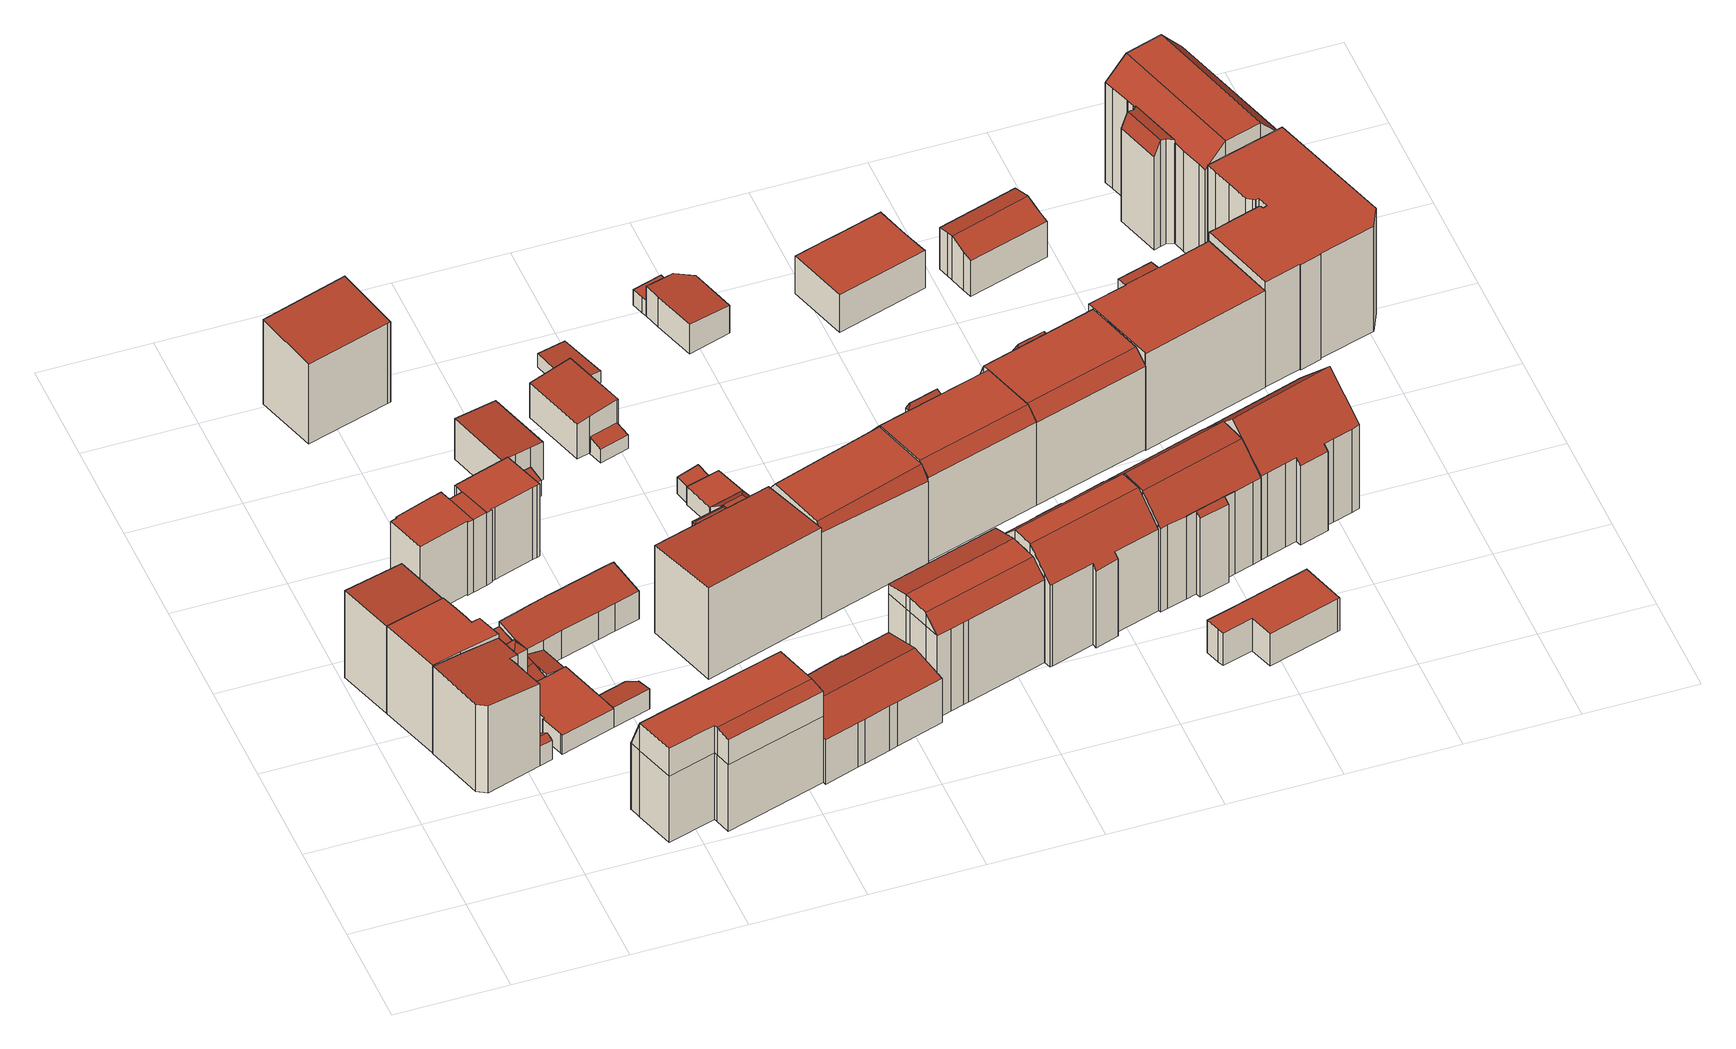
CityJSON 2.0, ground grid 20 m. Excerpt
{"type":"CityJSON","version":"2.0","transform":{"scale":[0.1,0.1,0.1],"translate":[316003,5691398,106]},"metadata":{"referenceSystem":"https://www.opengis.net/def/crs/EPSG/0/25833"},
"CityObjects":{
"building1":{"type":"Building","attributes":{"Dachtyp_tdc":"tdcPolyFlatRoof","Gemeindeschluessel":14713000,"Dachneigung":3.66,"QualitaetDacherkennung":67,"Geometrietyp2DReferenz":"3000","function":"31001_9998","roofType":"2100","measuredHeight":18.54},"geometry":[{"type":"MultiSurface","lod":"2","boundaries":[[[0,1,2,3]],[[1,4,5,2]],[[4,6,7,5]],[[6,0,3,7]],[[6,4,1,0]],[[3,2,5,7]]],"semantics":{"surfaces":[{"type":"WallSurface"},{"type":"RoofSurface"},{"type":"GroundSurface"}],"values":[0,0,0,0,1,2]}}]},
"building2":{"type":"Building","attributes":{"Dachtyp_tdc":"tdcPolyFlatRoof","Gemeindeschluessel":14713000,"Dachneigung":5.59,"QualitaetDacherkennung":72,"Geometrietyp2DReferenz":"3000","function":"31001_9998","roofType":"2100","measuredHeight":18.57},"geometry":[{"type":"MultiSurface","lod":"2","boundaries":[[[8,9,10,11]],[[9,12,13,10]],[[12,14,15,13]],[[14,16,17,15]],[[16,18,19,17]],[[18,20,21,19]],[[20,22,23,21]],[[22,24,25,23]],[[24,26,27,25]],[[26,28,29,27]],[[28,30,31,29]],[[30,8,11,31]],[[30,28,26,24,22,20,18,16,14,12,9,8]],[[11,10,13,15,17,19,21,23,25,27,29,31]]],"semantics":{"surfaces":[{"type":"WallSurface"},{"type":"RoofSurface"},{"type":"GroundSurface"}],"values":[0,0,0,0,0,0,0,0,0,0,0,0,1,2]}}]},
"building3":{"type":"Building","attributes":{"Dachtyp_tdc":"tdcPolyFlatRoof","Gemeindeschluessel":14713000,"Dachneigung":2.58,"QualitaetDacherkennung":79,"Geometrietyp2DReferenz":"3000","function":"31001_9998","roofType":"2100","measuredHeight":18.64},"geometry":[{"type":"MultiSurface","lod":"2","boundaries":[[[32,33,34,35]],[[33,36,2,34]],[[36,37,3,2]],[[37,38,39,3]],[[38,40,41,39]],[[40,42,43,41]],[[42,44,45,43]],[[44,46,47,45]],[[46,48,49,47]],[[48,50,51,49]],[[50,32,35,51]],[[50,48,46,44,42,40,38,37,36,33,32]],[[35,34,2,3,39,41,43,45,47,49,51]]],"semantics":{"surfaces":[{"type":"WallSurface"},{"type":"RoofSurface"},{"type":"GroundSurface"}],"values":[0,0,0,0,0,0,0,0,0,0,0,1,2]}}]},
"building4":{"type":"Building","attributes":{"Dachtyp_tdc":"tdcFreeFormRoof","Gemeindeschluessel":14713000,"Dachneigung":35.85,"QualitaetDacherkennung":16,"Geometrietyp2DReferenz":"3000","function":"31001_9998","roofType":"5000","measuredHeight":4.82},"geometry":[{"type":"MultiSurface","lod":"2","boundaries":[[[52,53,31,11]],[[53,54,55,31]],[[54,56,57,55]],[[56,58,59,57]],[[58,52,11,59]],[[60,61,54,53]],[[52,58,56,61,60]],[[53,52,60]],[[56,54,61]],[[11,31,55,57,59]]],"semantics":{"surfaces":[{"type":"WallSurface"},{"type":"RoofSurface"},{"type":"GroundSurface"}],"values":[0,0,0,0,0,1,1,0,0,2]}}]},
"building5":{"type":"Building","attributes":{"Dachtyp_tdc":"tdcFreeFormRoof","Gemeindeschluessel":14713000,"Dachneigung":52.85,"QualitaetDacherkennung":15,"Geometrietyp2DReferenz":"3000","function":"31001_9998","roofType":"5000","measuredHeight":13.22},"geometry":[{"type":"MultiSurface","lod":"2","boundaries":[[[62,63,64,65]],[[63,66,67,64]],[[66,68,69,67]],[[68,62,65,69]],[[70,68,66]],[[71,70,66,63]],[[71,63,62]],[[70,71,62,68]],[[65,64,67,69]]],"semantics":{"surfaces":[{"type":"WallSurface"},{"type":"RoofSurface"},{"type":"GroundSurface"}],"values":[0,0,0,0,1,1,1,1,2]}}]},
"building6":{"type":"Building","attributes":{"Dachtyp_tdc":"tdcPolyFlatRoof","Gemeindeschluessel":14713000,"Dachneigung":12.16,"QualitaetDacherkennung":65,"Geometrietyp2DReferenz":"3000","function":"31001_9998","roofType":"2100","measuredHeight":5.98},"geometry":[{"type":"MultiSurface","lod":"2","boundaries":[[[72,73,74,75]],[[73,76,77,74]],[[76,78,79,77]],[[78,80,81,79]],[[80,72,75,81]],[[80,78,76,73,72]],[[75,74,77,79,81]]],"semantics":{"surfaces":[{"type":"WallSurface"},{"type":"RoofSurface"},{"type":"GroundSurface"}],"values":[0,0,0,0,0,1,2]}}]},
"building7":{"type":"Building","attributes":{"Dachtyp_tdc":"tdcFreeFormRoof","Gemeindeschluessel":14713000,"Dachneigung":14.22,"QualitaetDacherkennung":9,"Geometrietyp2DReferenz":"3000","function":"31001_9998","roofType":"5000","measuredHeight":6.65},"geometry":[{"type":"MultiSurface","lod":"2","boundaries":[[[82,83,69,65]],[[83,80,81,69]],[[80,78,79,81]],[[78,84,85,79]],[[84,86,87,85]],[[86,82,65,87]],[[88,86,84,89]],[[82,90,91,92,83]],[[88,89,78,80,92,91]],[[86,88,91,90]],[[84,78,89]],[[80,83,92]],[[82,86,90]],[[65,69,81,79,85,87]]],"semantics":{"surfaces":[{"type":"WallSurface"},{"type":"RoofSurface"},{"type":"GroundSurface"}],"values":[0,0,0,0,0,0,1,1,1,1,0,0,0,2]}}]},
"building8":{"type":"Building","attributes":{"Gemeindeschluessel":14713000,"Geometrietyp2DReferenz":"3000","function":"31001_9998","roofType":"9999"},"children":["building8-1","building8-2","building8-3"]},
"building8-1":{"type":"BuildingPart","attributes":{"Dachtyp_tdc":"tdcPolyFlatRoof","Dachneigung":13.49,"QualitaetDacherkennung":59,"Geometrietyp2DReferenz":"3000","roofType":"2100","measuredHeight":4.42},"parents":["building8"],"geometry":[{"type":"MultiSurface","lod":"2","boundaries":[[[93,94,95,96,97]],[[94,98,99,95]],[[98,100,101,99]],[[98,94,93,102,100]],[[101,96,95,99]],[[97,102,93]],[[96,101,100,102,97]]],"semantics":{"surfaces":[{"type":"WallSurface"},{"type":"RoofSurface"},{"type":"GroundSurface"},{"type":"ClosureSurface"}],"values":[0,0,0,1,2,0,3]}}]},
"building8-2":{"type":"BuildingPart","attributes":{"Dachtyp_tdc":"tdcPolyFlatRoof","Dachneigung":0,"QualitaetDacherkennung":50,"Geometrietyp2DReferenz":"3000","roofType":"1000","measuredHeight":3.91},"parents":["building8"],"geometry":[{"type":"MultiSurface","lod":"2","boundaries":[[[103,104,105,106,101,100]],[[107,108,109,110]],[[108,111,112,109]],[[111,113,114,112]],[[113,115,116,114]],[[115,117,118,116]],[[117,119,120,118]],[[119,121,122,120]],[[121,97,96,122]],[[97,121,119,117,115,113,111,108,107,123,104,103,102]],[[101,106,110,109,112,114,116,118,120,122,96]],[[123,105,104]],[[110,106,105,123,107]],[[100,102,103]],[[101,96,97,102,100]]],"semantics":{"surfaces":[{"type":"WallSurface"},{"type":"RoofSurface"},{"type":"GroundSurface"},{"type":"ClosureSurface"}],"values":[0,0,0,0,0,0,0,0,0,1,2,0,3,0,3]}}]},
"building8-3":{"type":"BuildingPart","attributes":{"Dachtyp_tdc":"tdcPolyFlatRoof","Dachneigung":9.37,"QualitaetDacherkennung":76,"Geometrietyp2DReferenz":"3000","roofType":"2100","measuredHeight":4.28},"parents":["building8"],"geometry":[{"type":"MultiSurface","lod":"2","boundaries":[[[105,124,125,106]],[[124,126,127,125]],[[126,128,129,127]],[[128,130,107,110,129]],[[128,126,124,105,123,130]],[[110,106,125,127,129]],[[123,107,130]],[[105,106,110,107,123]]],"semantics":{"surfaces":[{"type":"WallSurface"},{"type":"RoofSurface"},{"type":"GroundSurface"},{"type":"ClosureSurface"}],"values":[0,0,0,0,1,2,0,3]}}]},
"building9":{"type":"Building","attributes":{"Gemeindeschluessel":14713000,"Geometrietyp2DReferenz":"3000","function":"31001_9998","roofType":"9999"},"children":["building9-1","building9-2","building9-3"]},
"building9-1":{"type":"BuildingPart","attributes":{"Dachtyp_tdc":"tdcPolyFlatRoof","Dachneigung":0,"QualitaetDacherkennung":68,"Geometrietyp2DReferenz":"3000","roofType":"1000","measuredHeight":15.46},"parents":["building9"],"geometry":[{"type":"MultiSurface","lod":"2","boundaries":[[[131,132,133,134]],[[131,135,136,132]],[[135,137,138,136]],[[137,139,140,138]],[[139,141,142,140]],[[141,143,144,142]],[[143,145,146,144]],[[145,147,148,146]],[[147,149,150,148]],[[149,151,152,150]],[[151,149,147,145,143,141,139,137,135,131,134]],[[133,132,136,138,140,142,144,146,148,150,152]],[[134,133,152,151]]],"semantics":{"surfaces":[{"type":"WallSurface"},{"type":"RoofSurface"},{"type":"GroundSurface"},{"type":"ClosureSurface"}],"values":[0,0,0,0,0,0,0,0,0,0,1,2,3]}}]},
"building9-2":{"type":"BuildingPart","attributes":{"Dachtyp_tdc":"tdcPolyFlatRoof","Dachneigung":0,"QualitaetDacherkennung":69,"Geometrietyp2DReferenz":"3000","roofType":"1000","measuredHeight":15.37},"parents":["building9"],"geometry":[{"type":"MultiSurface","lod":"2","boundaries":[[[153,154,155,156]],[[154,157,158,155]],[[157,159,160,158]],[[159,161,162,160]],[[161,163,164,162]],[[163,165,166,164]],[[167,168,169,170]],[[168,171,172,169]],[[171,173,174,172]],[[173,175,176,174]],[[175,153,156,176]],[[175,173,171,168,167,165,163,161,159,157,154,153]],[[156,155,158,160,162,164,166,170,169,172,174,176]],[[170,166,165,167]]],"semantics":{"surfaces":[{"type":"WallSurface"},{"type":"RoofSurface"},{"type":"GroundSurface"},{"type":"ClosureSurface"}],"values":[0,0,0,0,0,0,0,0,0,0,0,1,2,3]}}]},
"building9-3":{"type":"BuildingPart","attributes":{"Dachtyp_tdc":"tdcPolyFlatRoof","Dachneigung":0,"QualitaetDacherkennung":52,"Geometrietyp2DReferenz":"3000","roofType":"1000","measuredHeight":15.4},"parents":["building9"],"geometry":[{"type":"MultiSurface","lod":"2","boundaries":[[[177,134,133,166,165]],[[151,178,167,170,152]],[[151,134,177,178]],[[170,166,133,152]],[[152,133,134,151]],[[165,167,178,177]],[[165,166,170,167]]],"semantics":{"surfaces":[{"type":"WallSurface"},{"type":"RoofSurface"},{"type":"GroundSurface"},{"type":"ClosureSurface"}],"values":[0,0,1,2,3,0,3]}}]},
"building10":{"type":"Building","attributes":{"Dachtyp_tdc":"tdcFreeFormRoof","Gemeindeschluessel":14713000,"Dachneigung":0.39,"QualitaetDacherkennung":33,"Geometrietyp2DReferenz":"3000","function":"31001_9998","roofType":"5000","measuredHeight":20.08},"geometry":[{"type":"MultiSurface","lod":"2","boundaries":[[[179,180,181,182]],[[180,183,184,181]],[[183,185,186,184]],[[185,187,188,186]],[[187,189,190,188]],[[189,191,192,190]],[[191,193,194,192]],[[193,195,196,194]],[[195,197,198,196]],[[197,199,200,198]],[[199,179,182,200]],[[201,202,199,197,203,204]],[[205,206,207,208]],[[206,209,202,201,210,211,207]],[[187,207,211,189]],[[189,211,210,191]],[[191,210,201,193]],[[179,202,209,180]],[[180,209,206,205,183]],[[185,208,207,187]],[[183,205,208,185]],[[193,201,204,195]],[[195,204,203,197]],[[199,202,179]],[[182,181,184,186,188,190,192,194,196,198,200]]],"semantics":{"surfaces":[{"type":"WallSurface"},{"type":"RoofSurface"},{"type":"GroundSurface"}],"values":[0,0,0,0,0,0,0,0,0,0,0,1,1,1,0,0,0,0,0,0,0,0,0,0,2]}}]},
"building11":{"type":"Building","attributes":{"Dachtyp_tdc":"tdcPolyFlatRoof","Gemeindeschluessel":14713000,"Dachneigung":13.76,"QualitaetDacherkennung":50,"Geometrietyp2DReferenz":"3000","function":"31001_9998","roofType":"2100","measuredHeight":7.55},"geometry":[{"type":"MultiSurface","lod":"2","boundaries":[[[212,213,214,215]],[[213,216,217,214]],[[216,218,219,217]],[[218,220,221,219]],[[220,222,223,221]],[[222,224,225,223]],[[224,226,227,225]],[[226,228,229,227]],[[228,230,231,229]],[[230,232,233,231]],[[232,234,235,233]],[[234,236,237,235]],[[236,238,239,237]],[[238,240,241,239]],[[240,242,243,241]],[[242,244,245,243]],[[244,212,215,245]],[[244,242,240,238,236,234,232,230,228,226,224,222,220,218,216,213,212]],[[215,214,217,219,221,223,225,227,229,231,233,235,237,239,241,243,245]]],"semantics":{"surfaces":[{"type":"WallSurface"},{"type":"RoofSurface"},{"type":"GroundSurface"}],"values":[0,0,0,0,0,0,0,0,0,0,0,0,0,0,0,0,0,1,2]}}]},
"building12":{"type":"Building","attributes":{"Dachtyp_tdc":"tdcPolyFlatRoof","Gemeindeschluessel":14713000,"Dachneigung":5,"QualitaetDacherkennung":69,"Geometrietyp2DReferenz":"3000","function":"31001_9998","roofType":"2100","measuredHeight":18.08},"geometry":[{"type":"MultiSurface","lod":"2","boundaries":[[[246,247,248,249]],[[247,250,251,248]],[[250,252,253,251]],[[252,254,255,253]],[[254,246,249,255]],[[254,252,250,247,246]],[[249,248,251,253,255]]],"semantics":{"surfaces":[{"type":"WallSurface"},{"type":"RoofSurface"},{"type":"GroundSurface"}],"values":[0,0,0,0,0,1,2]}}]},
"building13":{"type":"Building","attributes":{"Gemeindeschluessel":14713000,"Dachtyp_tdc":"tdcPolyFlatRoof","Dachneigung":16.25,"QualitaetDacherkennung":43,"Geometrietyp2DReferenz":"3000","function":"31001_9998","roofType":"2100","measuredHeight":4.06},"geometry":[{"type":"MultiSurface","lod":"2","boundaries":[[[256,257,258,259]],[[257,260,261,258]],[[260,262,263,261]],[[262,256,259,263]],[[262,260,257,256]],[[259,258,261,263]]],"semantics":{"surfaces":[{"type":"WallSurface"},{"type":"RoofSurface"},{"type":"GroundSurface"}],"values":[0,0,0,0,1,2]}}]},
"building14":{"type":"Building","attributes":{"Dachtyp_tdc":"tdcPolyFlatRoof","Gemeindeschluessel":14713000,"Dachneigung":4.97,"QualitaetDacherkennung":78,"Geometrietyp2DReferenz":"3000","function":"31001_9998","roofType":"2100","measuredHeight":8.58},"geometry":[{"type":"MultiSurface","lod":"2","boundaries":[[[264,265,266,267]],[[265,268,269,266]],[[268,270,271,269]],[[270,272,273,271]],[[272,274,275,273]],[[274,276,277,275]],[[276,264,267,277]],[[276,274,272,270,268,265,264]],[[267,266,269,271,273,275,277]]],"semantics":{"surfaces":[{"type":"WallSurface"},{"type":"RoofSurface"},{"type":"GroundSurface"}],"values":[0,0,0,0,0,0,0,1,2]}}]},
"building15":{"type":"Building","attributes":{"Dachtyp_tdc":"tdcFreeFormRoof","Gemeindeschluessel":14713000,"Dachneigung":12.14,"QualitaetDacherkennung":43,"Geometrietyp2DReferenz":"3000","function":"31001_9998","roofType":"5000","measuredHeight":10.87},"geometry":[{"type":"MultiSurface","lod":"2","boundaries":[[[278,279,280,281]],[[279,282,283,280]],[[282,284,285,283]],[[284,286,287,285]],[[286,288,289,287]],[[288,290,291,289]],[[290,292,293,291]],[[292,294,295,293]],[[294,296,297,295]],[[296,298,299,297]],[[298,300,301,299]],[[300,302,303,301]],[[302,304,305,303]],[[304,306,307,305]],[[306,278,281,307]],[[304,302,300,298,296,294,308,309,278,306]],[[284,282,279,309,308,292,290,288,286]],[[279,278,309]],[[294,292,308]],[[281,280,283,285,287,289,291,293,295,297,299,301,303,305,307]]],"semantics":{"surfaces":[{"type":"WallSurface"},{"type":"RoofSurface"},{"type":"GroundSurface"}],"values":[0,0,0,0,0,0,0,0,0,0,0,0,0,0,0,1,1,0,0,2]}}]},
"building16":{"type":"Building","attributes":{"Gemeindeschluessel":14713000,"Geometrietyp2DReferenz":"3000","function":"31001_9998","roofType":"9999"},"children":["building16-1","building16-2"]},
"building16-1":{"type":"BuildingPart","attributes":{"Dachtyp_tdc":"tdcPolyFlatRoof","Dachneigung":3.98,"QualitaetDacherkennung":72,"Geometrietyp2DReferenz":"3000","roofType":"2100","measuredHeight":19.51},"parents":["building16"],"geometry":[{"type":"MultiSurface","lod":"2","boundaries":[[[310,311,312,313]],[[311,314,315,312]],[[314,316,317,315]],[[316,318,317]],[[319,320,321]],[[319,322,323,320]],[[322,324,325,323]],[[324,310,313,325]],[[324,322,319,316,314,311,310]],[[313,312,315,317,320,323,325]],[[321,318,316,319]],[[321,320,317,318]]],"semantics":{"surfaces":[{"type":"WallSurface"},{"type":"RoofSurface"},{"type":"GroundSurface"},{"type":"ClosureSurface"}],"values":[0,0,0,0,0,0,0,0,1,2,0,3]}}]},
"building16-2":{"type":"BuildingPart","attributes":{"Dachtyp_tdc":"tdcFreeFormRoof","Dachneigung":11.56,"QualitaetDacherkennung":21,"Geometrietyp2DReferenz":"3000","roofType":"5000","measuredHeight":18.56},"parents":["building16"],"geometry":[{"type":"MultiSurface","lod":"2","boundaries":[[[326,327,328,329]],[[327,330,331,328]],[[330,321,320,331]],[[318,326,329,317]],[[332,321,330]],[[330,327,326,333,332]],[[333,326,318]],[[332,333,318,321]],[[329,328,331,320,317]],[[317,320,321,318]]],"semantics":{"surfaces":[{"type":"WallSurface"},{"type":"RoofSurface"},{"type":"GroundSurface"},{"type":"ClosureSurface"}],"values":[0,0,0,0,1,1,1,1,2,3]}}]},
"building17":{"type":"Building","attributes":{"Dachtyp_tdc":"tdcPolyFlatRoof","Gemeindeschluessel":14713000,"Dachneigung":5.44,"QualitaetDacherkennung":81,"Geometrietyp2DReferenz":"3000","function":"31001_9998","roofType":"2100","measuredHeight":8.26},"geometry":[{"type":"MultiSurface","lod":"2","boundaries":[[[334,335,336,337]],[[335,338,339,336]],[[338,340,341,339]],[[340,342,343,341]],[[342,344,345,343]],[[344,346,347,345]],[[346,334,337,347]],[[346,344,342,340,338,335,334]],[[337,336,339,341,343,345,347]]],"semantics":{"surfaces":[{"type":"WallSurface"},{"type":"RoofSurface"},{"type":"GroundSurface"}],"values":[0,0,0,0,0,0,0,1,2]}}]},
"building18":{"type":"Building","attributes":{"Dachtyp_tdc":"tdcPolyFlatRoof","Gemeindeschluessel":14713000,"Dachneigung":14.47,"QualitaetDacherkennung":49,"Geometrietyp2DReferenz":"3000","function":"31001_9998","roofType":"2100","measuredHeight":3.6},"geometry":[{"type":"MultiSurface","lod":"2","boundaries":[[[348,349,350,351]],[[349,352,353,350]],[[352,354,355,353]],[[354,356,357,355]],[[356,348,351,357]],[[356,354,352,349,348]],[[351,350,353,355,357]]],"semantics":{"surfaces":[{"type":"WallSurface"},{"type":"RoofSurface"},{"type":"GroundSurface"}],"values":[0,0,0,0,0,1,2]}}]},
"building19":{"type":"Building","attributes":{"Dachtyp_tdc":"tdcFreeFormRoof","Gemeindeschluessel":14713000,"Dachneigung":36.22,"QualitaetDacherkennung":16,"Geometrietyp2DReferenz":"3000","function":"31001_9998","roofType":"5000","measuredHeight":3.75},"geometry":[{"type":"MultiSurface","lod":"2","boundaries":[[[358,323,359,360]],[[361,362,323,358]],[[362,363,359,323]],[[363,364,360,359]],[[364,361,358,360]],[[365,364,363]],[[366,365,363,362]],[[366,362,361]],[[365,366,361,364]]],"semantics":{"surfaces":[{"type":"GroundSurface"},{"type":"WallSurface"},{"type":"RoofSurface"}],"values":[0,1,1,1,1,2,2,2,2]}}]},
"building20":{"type":"Building","attributes":{"Dachtyp_tdc":"tdcPolyFlatRoof","Gemeindeschluessel":14713000,"Dachneigung":0,"QualitaetDacherkennung":76,"Geometrietyp2DReferenz":"3000","function":"31001_9998","roofType":"1000","measuredHeight":3.48},"geometry":[{"type":"MultiSurface","lod":"2","boundaries":[[[367,368,369,370]],[[368,371,372,369]],[[371,373,374,372]],[[373,367,370,374]],[[373,371,368,367]],[[370,369,372,374]]],"semantics":{"surfaces":[{"type":"WallSurface"},{"type":"RoofSurface"},{"type":"GroundSurface"}],"values":[0,0,0,0,1,2]}}]},
"building21":{"type":"Building","attributes":{"Dachtyp_tdc":"tdcPolyFlatRoof","Gemeindeschluessel":14713000,"Dachneigung":3.22,"QualitaetDacherkennung":63,"Geometrietyp2DReferenz":"3000","function":"31001_9998","roofType":"2100","measuredHeight":2.9},"geometry":[{"type":"MultiSurface","lod":"2","boundaries":[[[375,376,377,378]],[[376,379,380,377]],[[379,381,382,380]],[[381,375,378,382]],[[381,379,376,375]],[[378,377,380,382]]],"semantics":{"surfaces":[{"type":"WallSurface"},{"type":"RoofSurface"},{"type":"GroundSurface"}],"values":[0,0,0,0,1,2]}}]},
"building22":{"type":"Building","attributes":{"Gemeindeschluessel":14713000,"Dachtyp_tdc":"tdcPolyFlatRoof","Dachneigung":0,"QualitaetDacherkennung":80,"Geometrietyp2DReferenz":"3000","function":"31001_9998","roofType":"1000","measuredHeight":3.8},"geometry":[{"type":"MultiSurface","lod":"2","boundaries":[[[383,368,384,385]],[[368,367,386,384]],[[367,387,388,386]],[[387,389,390,388]],[[389,383,385,390]],[[389,387,367,368,383]],[[385,384,386,388,390]]],"semantics":{"surfaces":[{"type":"WallSurface"},{"type":"RoofSurface"},{"type":"GroundSurface"}],"values":[0,0,0,0,0,1,2]}}]},
"building23":{"type":"Building","attributes":{"Dachtyp_tdc":"tdcHipAndGableRoof","Gemeindeschluessel":14713000,"Dachneigung":10.83,"QualitaetDacherkennung":37,"Geometrietyp2DReferenz":"3000","function":"31001_9998","roofType":"5000","measuredHeight":6.14},"geometry":[{"type":"MultiSurface","lod":"2","boundaries":[[[391,392,393,394]],[[392,395,396,393]],[[395,383,385,396]],[[383,389,390,385]],[[389,397,398,390]],[[397,399,400,398]],[[399,401,402,400]],[[401,391,394,402]],[[397,389,403]],[[389,383,395,392,403]],[[392,391,401,399,397,403]],[[394,393,396,385,390,398,400,402]]],"semantics":{"surfaces":[{"type":"WallSurface"},{"type":"RoofSurface"},{"type":"GroundSurface"}],"values":[0,0,0,0,0,0,0,0,1,1,1,2]}}]},
"building24":{"type":"Building","attributes":{"Gemeindeschluessel":14713000,"Dachtyp_tdc":"tdcCutGableRoof","Dachneigung":0.231,"QualitaetDacherkennung":63,"Geometrietyp2DReferenz":"3000","function":"31001_9998","roofType":"9999","measuredHeight":20.19},"geometry":[{"type":"MultiSurface","lod":"2","boundaries":[[[404,405,325,406]],[[405,407,323,325]],[[407,408,409,323]],[[408,404,406,409]],[[405,404,410,411]],[[407,405,411,412]],[[408,407,412,413]],[[404,408,413,410]],[[412,411,410,413]],[[406,325,323,409]]],"semantics":{"surfaces":[{"type":"WallSurface"},{"type":"RoofSurface"},{"type":"GroundSurface"}],"values":[0,0,0,0,1,0,1,0,1,2]}}]},
"building25":{"type":"Building","attributes":{"Dachtyp_tdc":"tdcFreeFormRoof","Gemeindeschluessel":14713000,"Dachneigung":2.85,"QualitaetDacherkennung":48,"Geometrietyp2DReferenz":"3000","function":"31001_9998","roofType":"5000","measuredHeight":20.61},"geometry":[{"type":"MultiSurface","lod":"2","boundaries":[[[414,415,416,417]],[[415,418,419,416]],[[418,420,281,419]],[[420,421,422,281]],[[421,423,424,422]],[[423,425,426,424]],[[425,427,428,426]],[[427,429,430,428]],[[429,431,432,430]],[[431,433,434,432]],[[433,435,436,434]],[[435,437,438,436]],[[437,439,280,438]],[[439,414,417,280]],[[431,440,441,439,437,435,433]],[[442,443,444,445,446]],[[440,447,446,445,448,441]],[[414,441,448,415]],[[415,448,445,418]],[[425,446,447,427]],[[427,447,440,429]],[[423,442,446,425]],[[418,445,444,420]],[[420,444,443,421]],[[421,443,442,423]],[[439,441,414]],[[429,440,431]],[[417,416,419,281,422,424,426,428,430,432,434,436,438,280]]],"semantics":{"surfaces":[{"type":"WallSurface"},{"type":"RoofSurface"},{"type":"GroundSurface"}],"values":[0,0,0,0,0,0,0,0,0,0,0,0,0,0,1,1,1,0,0,0,0,0,0,0,0,0,0,2]}}]},
"building26":{"type":"Building","attributes":{"Dachtyp_tdc":"tdcPolyFlatRoof","Gemeindeschluessel":14713000,"Dachneigung":0,"QualitaetDacherkennung":72,"Geometrietyp2DReferenz":"3000","function":"31001_9998","roofType":"1000","measuredHeight":3.31},"geometry":[{"type":"MultiSurface","lod":"2","boundaries":[[[449,450,451,452]],[[450,453,454,451]],[[453,455,456,454]],[[455,457,458,456]],[[457,459,460,458]],[[459,461,462,460]],[[461,449,452,462]],[[461,459,457,455,453,450,449]],[[452,451,454,456,458,460,462]]],"semantics":{"surfaces":[{"type":"WallSurface"},{"type":"RoofSurface"},{"type":"GroundSurface"}],"values":[0,0,0,0,0,0,0,1,2]}}]},
"building27":{"type":"Building","attributes":{"Dachtyp_tdc":"tdcPolyFlatRoof","Gemeindeschluessel":14713000,"Dachneigung":3.28,"QualitaetDacherkennung":67,"Geometrietyp2DReferenz":"3000","function":"31001_9998","roofType":"2100","measuredHeight":6.33},"geometry":[{"type":"MultiSurface","lod":"2","boundaries":[[[463,464,465,466]],[[464,467,452,465]],[[467,468,462,452]],[[468,469,470,462]],[[469,471,472,470]],[[471,473,474,472]],[[473,463,466,474]],[[473,471,469,468,467,464,463]],[[466,465,452,462,470,472,474]]],"semantics":{"surfaces":[{"type":"WallSurface"},{"type":"RoofSurface"},{"type":"GroundSurface"}],"values":[0,0,0,0,0,0,0,1,2]}}]},
"building28":{"type":"Building","attributes":{"Gemeindeschluessel":14713000,"Geometrietyp2DReferenz":"3000","function":"31001_9998","roofType":"9999"},"children":["building28-1","building28-2"]},
"building28-1":{"type":"BuildingPart","attributes":{"Dachtyp_tdc":"tdcFreeFormRoof","Dachneigung":67.06,"QualitaetDacherkennung":21,"Geometrietyp2DReferenz":"3000","roofType":"5000","measuredHeight":18.36},"parents":["building28"],"geometry":[{"type":"MultiSurface","lod":"2","boundaries":[[[475,476,477,478]],[[476,479,480,477]],[[479,481,482,480]],[[481,483,484,485,482]],[[486,475,478,487]],[[483,481,488]],[[481,479,489,488]],[[479,476,475,486,490,491,489]],[[491,483,488,489]],[[478,477,480,482,485,492,487]],[[484,483,491,490]],[[492,485,484,490]],[[486,487,492,490]]],"semantics":{"surfaces":[{"type":"WallSurface"},{"type":"RoofSurface"},{"type":"GroundSurface"},{"type":"ClosureSurface"}],"values":[0,0,0,0,0,1,1,1,1,2,0,3,3]}}]},
"building28-2":{"type":"BuildingPart","attributes":{"Dachtyp_tdc":"tdcCutGableRoof","Dachneigung":0.101,"QualitaetDacherkennung":65,"Geometrietyp2DReferenz":"3000","roofType":"9999","measuredHeight":20.06},"parents":["building28"],"geometry":[{"type":"MultiSurface","lod":"2","boundaries":[[[493,494,495,496]],[[494,497,478,495]],[[497,498,486,487,478]],[[484,483,485]],[[483,499,500,485]],[[499,501,502,500]],[[501,503,504,502]],[[503,505,506,504]],[[505,507,508,506]],[[507,509,510,508]],[[509,511,512,510]],[[511,513,514,512]],[[513,515,516,514]],[[515,517,518,516]],[[517,493,496,518]],[[505,503,501,499,483,484,490,498,497,494,493,517]],[[515,513,511,509,507]],[[517,515,507,505]],[[496,495,478,487,492,485,500,502,504,506,508,510,512,514,516,518]],[[490,486,498]],[[484,485,492,490]],[[490,492,487,486]]],"semantics":{"surfaces":[{"type":"WallSurface"},{"type":"RoofSurface"},{"type":"GroundSurface"},{"type":"ClosureSurface"}],"values":[0,0,0,0,0,0,0,0,0,0,0,0,0,0,0,1,1,1,2,0,3,3]}}]},
"building29":{"type":"Building","attributes":{"Dachtyp_tdc":"tdcCutGableRoof","Gemeindeschluessel":14713000,"Dachneigung":46.53,"QualitaetDacherkennung":58,"Geometrietyp2DReferenz":"3000","function":"31001_9998","roofType":"9999","measuredHeight":22.64},"geometry":[{"type":"MultiSurface","lod":"2","boundaries":[[[519,520,521,522]],[[520,523,524,521]],[[523,525,526,524]],[[525,527,528,526]],[[527,529,530,528]],[[529,531,532,530]],[[531,533,432,532]],[[533,534,535,432]],[[534,536,537,535]],[[536,538,424,537]],[[538,539,540,424]],[[539,541,542,540]],[[541,543,544,542]],[[543,545,546,544]],[[545,547,548,546]],[[547,549,550,548]],[[549,551,552,550]],[[551,553,554,552]],[[553,519,522,554]],[[534,533,531,529,527,525,523,520,519,553]],[[551,549,547,545,543,541,539,538,536]],[[553,551,536,534]],[[522,521,524,526,528,530,532,432,535,537,424,540,542,544,546,548,550,552,554]]],"semantics":{"surfaces":[{"type":"WallSurface"},{"type":"RoofSurface"},{"type":"GroundSurface"}],"values":[0,0,0,0,0,0,0,0,0,0,0,0,0,0,0,0,0,0,0,1,1,1,2]}}]},
"building30":{"type":"Building","attributes":{"Dachtyp_tdc":"tdcPolyFlatRoof","Gemeindeschluessel":14713000,"Dachneigung":0,"QualitaetDacherkennung":59,"Geometrietyp2DReferenz":"3000","function":"31001_9998","roofType":"1000","measuredHeight":7.94},"geometry":[{"type":"MultiSurface","lod":"2","boundaries":[[[555,556,557,558]],[[556,559,560,557]],[[559,561,562,560]],[[561,563,564,562]],[[563,565,566,564]],[[565,567,568,566]],[[567,569,570,568]],[[569,571,572,570]],[[571,555,558,572]],[[571,569,567,565,563,561,559,556,555]],[[558,557,560,562,564,566,568,570,572]]],"semantics":{"surfaces":[{"type":"WallSurface"},{"type":"RoofSurface"},{"type":"GroundSurface"}],"values":[0,0,0,0,0,0,0,0,0,1,2]}}]},
"building31":{"type":"Building","attributes":{"Gemeindeschluessel":14713000,"Geometrietyp2DReferenz":"3000","function":"31001_9998","roofType":"9999"},"children":["building31-1","building31-2"]},
"building31-1":{"type":"BuildingPart","attributes":{"Dachtyp_tdc":"tdcPolyFlatRoof","Dachneigung":44.65,"QualitaetDacherkennung":27,"Geometrietyp2DReferenz":"3000","roofType":"2100","measuredHeight":17.59},"parents":["building31"],"geometry":[{"type":"MultiSurface","lod":"2","boundaries":[[[573,574,575,576]],[[574,577,578,575]],[[577,579,580,578]],[[579,581,582,580]],[[581,583,584,582]],[[585,586,583,581,579,577,574,573]],[[576,575,578,580,582,584,587,588]],[[587,584,583,586]],[[585,588,587,586]],[[585,573,576,588]]],"semantics":{"surfaces":[{"type":"WallSurface"},{"type":"RoofSurface"},{"type":"GroundSurface"},{"type":"ClosureSurface"}],"values":[0,0,0,0,0,1,2,3,3,3]}}]},
"building31-2":{"type":"BuildingPart","attributes":{"Dachtyp_tdc":"tdcCutGableRoof","Dachneigung":45.86,"QualitaetDacherkennung":55,"Geometrietyp2DReferenz":"3000","roofType":"9999","measuredHeight":22.77},"parents":["building31"],"geometry":[{"type":"MultiSurface","lod":"2","boundaries":[[[549,589,590,591]],[[589,592,593,590]],[[592,594,595,593]],[[594,596,597,595]],[[596,598,599,597]],[[598,573,576,599]],[[600,601,602,584,583]],[[601,603,604,602]],[[603,605,606,604]],[[605,607,608,606]],[[607,609,610,608]],[[609,549,591,610]],[[592,589,549,609]],[[607,605,603,601,600,611,585,573,598,596,594]],[[609,607,594,592]],[[591,590,593,595,597,599,576,588,587,584,602,604,606,608,610]],[[585,588,576,573]],[[586,585,611]],[[586,587,588,585]],[[600,583,586,611]],[[583,584,587,586]]],"semantics":{"surfaces":[{"type":"WallSurface"},{"type":"RoofSurface"},{"type":"GroundSurface"},{"type":"ClosureSurface"}],"values":[0,0,0,0,0,0,0,0,0,0,0,0,1,1,1,2,3,0,3,0,3]}}]},
"building32":{"type":"Building","attributes":{"Gemeindeschluessel":14713000,"Dachneigung":90,"Dachorientierung":0,"MittlereTraufHoehe":114.65,"QualitaetDacherkennung":70,"ObjektHoehe":6.84,"BodenHoehe":107.81,"Geometrietyp2DReferenz":"3000","AbsoluteHoehe":114.65,"Dachflaeche":139.62,"function":"31001_9998","roofType":"1000","measuredHeight":6.84,"storeysAboveGround":2},"geometry":[{"type":"MultiSurface","lod":"2","boundaries":[[[612,613,614,615]],[[613,616,617,614]],[[616,618,619,617]],[[618,620,621,619]],[[620,622,623,621]],[[622,624,625,623]],[[624,626,627,625]],[[626,628,629,627]],[[628,630,631,629]],[[630,612,615,631]],[[630,628,626,624,622,620,618,616,613,612]],[[615,614,617,619,621,623,625,627,629,631]]],"semantics":{"surfaces":[{"type":"WallSurface"},{"type":"RoofSurface"},{"type":"GroundSurface"}],"values":[0,0,0,0,0,0,0,0,0,0,1,2]}}]},
"building33":{"type":"Building","attributes":{"Gemeindeschluessel":14713000,"Geometrietyp2DReferenz":"3000","function":"31001_9998","roofType":"9999"},"children":["building33-1","building33-2"]},
"building33-1":{"type":"BuildingPart","attributes":{"Dachtyp_tdc":"tdcCutGableRoof","Dachneigung":0,"QualitaetDacherkennung":64,"Geometrietyp2DReferenz":"3000","roofType":"9999","measuredHeight":19.93},"parents":["building33"],"geometry":[{"type":"MultiSurface","lod":"2","boundaries":[[[632,633,634,635]],[[633,636,512,634]],[[636,509,510,512]],[[509,637,638,510]],[[637,639,640,638]],[[639,641,504,640]],[[641,642,643,504]],[[642,644,645,643]],[[644,646,647,645]],[[648,649,650]],[[648,651,652,649]],[[651,653,654,652]],[[653,655,656,654]],[[655,657,658,656]],[[657,632,635,658]],[[637,509,636,633,632,657]],[[655,653,651,648,659,646,644,642,641,639]],[[657,655,639,637]],[[635,634,512,510,638,640,504,643,645,647,660,649,652,654,656,658]],[[650,659,648]],[[649,660,659,650]],[[660,647,646,659]]],"semantics":{"surfaces":[{"type":"WallSurface"},{"type":"RoofSurface"},{"type":"GroundSurface"},{"type":"ClosureSurface"}],"values":[0,0,0,0,0,0,0,0,0,0,0,0,0,0,0,1,1,1,2,0,3,3]}}]},
"building33-2":{"type":"BuildingPart","attributes":{"Dachtyp_tdc":"tdcFreeFormRoof","Dachneigung":65.04,"QualitaetDacherkennung":18,"Geometrietyp2DReferenz":"3000","roofType":"5000","measuredHeight":18.59},"parents":["building33"],"geometry":[{"type":"MultiSurface","lod":"2","boundaries":[[[661,650,649,660]],[[662,663,664,647,646]],[[663,665,666,664]],[[665,661,660,666]],[[662,661,667,668]],[[661,659,650,661,665,667]],[[665,663,668,667]],[[663,662,668]],[[660,649,660,647,664,666]],[[660,649,650,659]],[[646,659,661,662]],[[660,659,646,647]]],"semantics":{"surfaces":[{"type":"WallSurface"},{"type":"RoofSurface"},{"type":"GroundSurface"},{"type":"ClosureSurface"}],"values":[0,0,0,0,1,1,1,1,2,3,0,3]}}]},
"building34":{"type":"Building","attributes":{"Dachtyp_tdc":"tdcGableRoof","Gemeindeschluessel":14713000,"Dachneigung":21.96,"QualitaetDacherkennung":25,"Geometrietyp2DReferenz":"3000","function":"31001_9998","roofType":"3100","measuredHeight":9.38},"geometry":[{"type":"MultiSurface","lod":"2","boundaries":[[[669,670,671,672]],[[670,673,674,671]],[[673,675,676,674]],[[675,677,678,676]],[[677,679,680,678]],[[679,681,682,680]],[[681,683,684,682]],[[683,685,686,684]],[[685,687,688,686]],[[687,689,690,688]],[[689,669,672,690]],[[685,683,681,679,677]],[[677,675,673,670,669,689,687,685]],[[672,671,674,676,678,680,682,684,686,688,690]]],"semantics":{"surfaces":[{"type":"WallSurface"},{"type":"RoofSurface"},{"type":"GroundSurface"}],"values":[0,0,0,0,0,0,0,0,0,0,0,1,1,2]}}]},
"building35":{"type":"Building","attributes":{"Dachtyp_tdc":"tdcFreeFormRoof","Gemeindeschluessel":14713000,"Dachneigung":44.19,"QualitaetDacherkennung":40,"Geometrietyp2DReferenz":"3000","function":"31001_9998","roofType":"5000","measuredHeight":24.91},"geometry":[{"type":"MultiSurface","lod":"2","boundaries":[[[691,692,693,694]],[[692,695,696,693]],[[695,697,698,696]],[[697,699,700,698]],[[699,701,702,700]],[[701,703,704,702]],[[703,705,706,704]],[[705,707,708,706]],[[707,709,597,708]],[[709,710,590,597]],[[710,711,712,590]],[[711,713,714,712]],[[713,691,694,714]],[[715,716,711,710]],[[692,691,713,716,715,709,707,705,703,701,699,697,695]],[[710,709,715]],[[713,711,716]],[[694,693,696,698,700,702,704,706,708,597,590,712,714]]],"semantics":{"surfaces":[{"type":"WallSurface"},{"type":"RoofSurface"},{"type":"GroundSurface"}],"values":[0,0,0,0,0,0,0,0,0,0,0,0,0,1,1,0,0,2]}}]},
"building36":{"type":"Building","attributes":{"Gemeindeschluessel":14713000,"Geometrietyp2DReferenz":"3000","function":"31001_9998","roofType":"9999"},"children":["building36-1","building36-2"]},
"building36-1":{"type":"BuildingPart","attributes":{"Dachtyp_tdc":"tdcPolyFlatRoof","Dachneigung":3.27,"QualitaetDacherkennung":40,"Geometrietyp2DReferenz":"3000","roofType":"2100","measuredHeight":20.27},"parents":["building36"],"geometry":[{"type":"MultiSurface","lod":"2","boundaries":[[[717,718,719,720]],[[718,721,722,719]],[[721,723,724,722]],[[723,721,718,717]],[[720,719,722,724]],[[720,724,723,717]]],"semantics":{"surfaces":[{"type":"WallSurface"},{"type":"RoofSurface"},{"type":"GroundSurface"},{"type":"ClosureSurface"}],"values":[0,0,0,1,2,3]}}]},
"building36-2":{"type":"BuildingPart","attributes":{"Dachtyp_tdc":"tdcPolyFlatRoof","Dachneigung":0,"QualitaetDacherkennung":38,"Geometrietyp2DReferenz":"3000","roofType":"1000","measuredHeight":20.46},"parents":["building36"],"geometry":[{"type":"MultiSurface","lod":"2","boundaries":[[[725,724,723]],[[725,726,727,724]],[[726,728,729,727]],[[728,730,731,729]],[[730,732,733,731]],[[732,734,735,733]],[[734,736,737,735]],[[736,738,739,737]],[[738,740,717,720,739]],[[740,738,736,734,732,730,728,726,725]],[[724,727,729,731,733,735,737,739,720]],[[723,717,740,725]],[[723,724,720,717]]],"semantics":{"surfaces":[{"type":"WallSurface"},{"type":"RoofSurface"},{"type":"GroundSurface"},{"type":"ClosureSurface"}],"values":[0,0,0,0,0,0,0,0,0,1,2,0,3]}}]},
"building37":{"type":"Building","attributes":{"Dachtyp_tdc":"tdcPolyFlatRoof","Gemeindeschluessel":14713000,"Dachneigung":0,"QualitaetDacherkennung":44,"Geometrietyp2DReferenz":"3000","function":"31001_9998","roofType":"1000","measuredHeight":22.32},"geometry":[{"type":"MultiSurface","lod":"2","boundaries":[[[741,742,743,744]],[[742,745,746,743]],[[745,747,748,746]],[[747,749,750,748]],[[749,751,752,750]],[[751,753,754,752]],[[753,755,756,754]],[[755,757,758,756]],[[757,759,760,758]],[[759,761,762,760]],[[761,763,764,762]],[[763,765,766,764]],[[765,767,768,766]],[[767,769,770,768]],[[769,771,772,770]],[[771,773,774,772]],[[773,775,776,774]],[[775,777,778,776]],[[777,779,780,778]],[[779,781,782,780]],[[781,783,784,782]],[[783,785,786,784]],[[785,787,788,786]],[[787,789,790,788]],[[789,741,744,790]],[[789,787,785,783,781,779,777,775,773,771,769,767,765,763,761,759,757,755,753,751,749,747,745,742,741]],[[744,743,746,748,750,752,754,756,758,760,762,764,766,768,770,772,774,776,778,780,782,784,786,788,790]]],"semantics":{"surfaces":[{"type":"WallSurface"},{"type":"RoofSurface"},{"type":"GroundSurface"}],"values":[0,0,0,0,0,0,0,0,0,0,0,0,0,0,0,0,0,0,0,0,0,0,0,0,0,1,2]}}]},
"building38":{"type":"Building","attributes":{"Gemeindeschluessel":14713000,"Geometrietyp2DReferenz":"3000","function":"31001_9998","roofType":"9999"},"children":["building38-1","building38-2"]},
"building38-1":{"type":"BuildingPart","attributes":{"Dachtyp_tdc":"tdcCutGableRoof","Dachneigung":0.289,"QualitaetDacherkennung":67,"Geometrietyp2DReferenz":"3000","roofType":"9999","measuredHeight":25.34},"parents":["building38"],"geometry":[{"type":"MultiSurface","lod":"2","boundaries":[[[791,792,793,794]],[[792,795,796,793]],[[795,797,798,796]],[[797,799,800,798]],[[799,801,802,800]],[[801,803,804,802]],[[803,805,806,804]],[[805,807,808,806]],[[807,809,810,808]],[[811,812,813,814]],[[812,815,816,813]],[[815,817,818,816]],[[817,819,820,818]],[[819,821,822,820]],[[821,823,824,822]],[[823,825,826,824]],[[825,827,828,826]],[[827,791,794,828]],[[795,792,791,827]],[[825,823,821,819,817,815,812,811,809,807,805,803,801,799,797]],[[827,825,797,795]],[[794,793,796,798,800,802,804,806,808,810,814,813,816,818,820,822,824,826,828]],[[811,814,810,809]]],"semantics":{"surfaces":[{"type":"WallSurface"},{"type":"RoofSurface"},{"type":"GroundSurface"},{"type":"ClosureSurface"}],"values":[0,0,0,0,0,0,0,0,0,0,0,0,0,0,0,0,0,0,1,1,1,2,3]}}]},
"building38-2":{"type":"BuildingPart","attributes":{"Dachtyp_tdc":"tdcGableRoof","Dachneigung":67.91,"QualitaetDacherkennung":23,"Geometrietyp2DReferenz":"3000","roofType":"3100","measuredHeight":22.62},"parents":["building38"],"geometry":[{"type":"MultiSurface","lod":"2","boundaries":[[[829,830,831,810,809]],[[830,832,833,831]],[[832,834,835,833]],[[834,836,837,835]],[[836,838,839,837]],[[838,840,841,839]],[[840,842,811,814,841]],[[838,836,834,832]],[[832,830,829,842,840,838]],[[810,831,833,835,837,839,841,814]],[[809,811,842,829]],[[809,810,814,811]]],"semantics":{"surfaces":[{"type":"WallSurface"},{"type":"RoofSurface"},{"type":"GroundSurface"},{"type":"ClosureSurface"}],"values":[0,0,0,0,0,0,0,1,1,2,0,3]}}]}
},
"vertices":[
[144,486,195],[35,450,202],[35,450,17],[144,486,17],[3,552,202],[3,552,17],[112,587,195],[112,587,17],
[218,252,191],[120,221,201],[120,221,16],[218,252,16],[103,231,202],[103,231,16],[71,338,202],[71,338,16],[123,355,197],[123,355,16],[196,377,189],[196,377,16],[197,372,189],[197,372,16],[210,329,189],[210,329,16],[195,324,191],[195,324,16],[197,318,191],[197,318,16],[200,309,191],[200,309,16],[207,286,191],[207,286,16],
[123,355,201],[71,338,203],[71,338,17],[123,355,17],[35,450,203],[144,486,198],[152,462,198],[152,462,17],[162,431,198],[162,431,17],[164,423,198],[164,423,17],[166,417,198],[166,417,17],[181,422,197],[181,422,17],[190,395,197],[190,395,17],[196,377,197],[196,377,17],
[218,252,57],[207,286,47],[231,294,47],[231,294,16],[240,264,60],[240,264,16],[242,259,57],[242,259,16],[214,264,64],[238,271,64],
[250,393,133],[226,386,133],[226,386,17],[250,393,17],[218,414,133],[218,414,17],[241,421,133],[241,421,17],[233,406,149],[234,401,149],
[186,453,67],[174,496,77],[174,496,17],[186,453,17],[250,518,76],[250,518,17],[263,478,67],[263,478,17],[226,467,67],[226,467,17],
[250,393,50],[241,421,57],[269,458,63],[269,458,17],[287,404,50],[287,404,17],[268,412,83],[263,477,67],[250,393,52],[255,407,83],[226,466,67],
[287,404,59],[269,458,60],[269,458,15],[287,404,15],[287,404,55],[306,469,50],[306,469,15],[323,415,50],[323,415,15],[306,410,55],
[323,415,55],[347,337,55],[347,337,51],[347,337,15],[359,296,55],[261,266,55],[261,266,15],[359,296,15],[260,270,55],[260,270,15],[246,313,55],[246,313,15],[249,314,55],[249,314,15],[228,381,55],[228,381,15],[226,386,55],[226,386,15],[250,393,55],[250,393,15],[353,318,55],
[400,353,51],[400,353,15],[419,344,54],[419,344,15],[427,317,58],[427,317,15],[359,296,58],
[254,670,166],[254,670,11],[264,673,11],[264,673,166],[254,672,166],[254,672,11],[164,643,166],[164,643,11],[141,715,166],[141,715,11],[153,719,166],[153,719,11],[153,722,166],[153,722,11],[222,746,166],[222,746,11],[240,751,166],[240,751,11],[241,747,166],[241,747,11],[246,732,166],[246,732,11],
[392,716,165],[387,714,165],[387,714,11],[392,716,11],[379,712,165],[379,712,11],[307,689,165],[307,689,11],[300,687,165],[300,687,11],[301,685,165],[301,685,11],[290,681,165],[290,681,11],[271,740,165],[267,755,165],[267,755,11],[271,740,11],[265,759,165],[265,759,11],[304,772,165],[304,772,11],[367,792,165],[367,792,11],
[290,681,166],[271,740,166],
[590,164,157],[590,162,157],[590,162,16],[590,164,16],[622,59,157],[622,59,16],[442,5,157],[442,5,16],[434,33,157],[434,33,16],[432,39,157],[432,39,16],[346,13,157],[346,13,16],[324,85,157],[324,85,16],[318,107,157],[318,107,16],[317,107,157],[317,107,16],[583,187,157],[583,187,16],[324,85,216],[590,164,216],[317,107,158],[318,107,158],[622,59,210],[613,87,216],[434,33,216],[442,5,210],[590,162,216],[346,13,216],[432,39,216],
[269,458,70],[263,478,75],[263,478,11],[269,458,11],[250,518,86],[250,518,11],[255,520,86],[255,520,11],[292,532,86],[292,532,11],[299,535,86],[299,535,11],[346,550,86],[346,550,11],[351,551,86],[351,551,11],[448,580,86],[448,580,11],[463,584,86],[463,584,11],[467,585,86],[467,585,11],[483,536,73],[483,536,11],[487,524,70],[487,524,11],[442,510,70],[442,510,11],[411,501,70],[411,501,11],[341,480,70],[341,480,11],[306,469,70],[306,469,11],
[108,1197,195],[263,1246,196],[263,1246,15],[108,1197,15],[297,1131,185],[297,1131,15],[292,1130,185],[292,1130,15],[142,1084,185],[142,1084,15],
[435,872,54],[443,845,46],[443,845,13],[435,872,13],[391,829,46],[391,829,13],[383,856,54],[383,856,13],
[380,855,100],[345,972,100],[345,972,14],[380,855,14],[423,996,93],[423,996,14],[459,879,93],[459,879,14],[435,872,95],[435,872,14],[407,863,97],[407,863,14],[383,856,99],[383,856,14],
[806,257,108],[843,138,111],[843,138,15],[806,257,15],[847,126,109],[847,126,15],[762,99,109],[762,99,15],[747,94,109],[747,94,15],[700,79,109],[700,79,15],[687,75,109],[687,75,15],[625,55,109],[625,55,15],[583,188,108],[583,188,15],[589,190,108],[589,190,15],[590,189,108],[590,189,15],[669,214,108],[669,214,15],[669,215,108],[669,215,15],[718,231,108],[718,231,15],[720,230,108],[720,230,15],[604,122,124],[826,192,124],
[540,353,206],[499,486,196],[499,486,11],[540,353,11],[562,505,196],[562,505,11],[576,509,196],[576,509,11],[576,509,195],[637,528,196],[637,528,11],[637,528,195],[715,552,196],[715,552,11],[755,422,206],[755,422,11],
[574,518,195],[623,533,195],[623,533,11],[574,518,11],[634,536,195],[634,536,11],[631,531,196],[579,515,196],
[599,923,100],[548,907,95],[548,907,18],[599,923,18],[524,900,92],[524,900,18],[488,1017,92],[488,1017,18],[565,1041,100],[565,1041,18],[567,1035,100],[567,1035,18],[602,924,100],[602,924,18],
[556,880,46],[548,907,53],[548,907,17],[556,880,17],[564,912,53],[564,912,17],[599,923,53],[599,923,17],[608,896,46],[608,896,17],
[733,559,11],[699,603,11],[724,610,11],[733,559,40],[715,552,40],[699,603,40],[724,610,40],[714,595,48],[722,565,47],
[694,765,44],[653,753,44],[653,753,9],[694,765,9],[647,779,44],[647,779,9],[688,795,44],[688,795,9],
[622,1056,41],[565,1041,45],[565,1041,16],[622,1056,16],[542,1126,44],[542,1126,16],[594,1142,41],[594,1142,16],
[670,695,44],[653,753,6],[670,695,6],[694,765,6],[713,771,44],[713,771,6],[732,714,44],[732,714,6],
[699,603,55],[679,667,68],[679,667,6],[699,603,6],[671,694,45],[671,694,6],[760,621,55],[760,621,6],[735,614,55],[735,614,6],[724,610,55],[724,610,6],[718,679,68],
[958,485,186],[755,422,195],[958,485,11],[715,552,190],[915,625,183],[915,625,11],[953,500,212],[752,432,212],[720,536,213],[921,604,213],
[834,166,190],[823,204,190],[823,204,15],[834,166,15],[820,214,190],[820,214,15],[806,257,190],[807,258,190],[807,258,15],[1010,321,190],[1010,321,15],[1024,277,190],[1024,277,15],[1033,246,190],[1033,246,15],[1039,229,190],[1039,229,15],[1047,201,190],[1047,201,15],[903,156,190],[903,156,15],[893,153,190],[893,153,15],[870,146,190],[870,146,15],[843,138,190],[1039,229,219],[834,166,219],[1010,321,210],[807,258,210],[806,257,210],[820,214,221],[1024,277,221],[1033,246,220],[823,204,221],
[745,1181,45],[742,1190,45],[742,1190,12],[745,1181,12],[735,1212,45],[735,1212,12],[788,1229,45],[788,1229,12],[793,1211,45],[793,1211,12],[797,1200,45],[797,1200,12],[797,1198,45],[797,1198,12],
[778,1074,75],[754,1150,75],[754,1150,12],[778,1074,12],[745,1181,76],[797,1198,72],[829,1182,71],[829,1182,12],[847,1121,71],[847,1121,12],[854,1098,71],[854,1098,12],
[958,639,117],[987,648,188],[987,648,16],[958,639,16],[984,656,188],[984,656,16],[1045,675,188],[1045,675,16],[1048,666,188],[1048,666,187],[1048,666,16],[958,638,117],[958,638,16],[1042,669,199],[990,653,199],[987,647,187],[987,647,188],[987,647,16],
[915,625,188],[931,630,188],[931,630,16],[915,625,16],[958,639,187],[958,638,188],[1077,675,187],[1077,675,16],[1104,683,187],[1104,683,16],[1120,688,187],[1120,688,16],[1127,665,216],[1127,665,16],[1157,567,216],[1157,567,16],[1163,548,194],[1163,548,16],[1163,547,193],[1163,547,16],[958,485,193],[958,485,16],[951,505,216],[951,505,16],[921,603,216],[921,603,16],
[1257,251,188],[1174,226,188],[1174,226,15],[1257,251,15],[1177,218,179],[1177,218,15],[1135,204,178],[1135,204,15],[1133,213,188],[1133,213,15],[1056,189,188],[1056,189,15],[1052,188,188],[1052,188,15],[1047,201,202],[1036,236,241],[1036,236,15],[1025,273,242],[1025,273,15],[1010,321,189],[1087,345,189],[1087,345,15],[1088,347,188],[1088,347,15],[1135,361,188],[1135,361,15],[1137,360,189],[1137,360,15],[1215,384,190],[1215,384,15],[1216,383,191],[1216,383,15],[1230,336,242],[1230,336,15],[1242,299,241],[1242,299,15],
[1178,1086,94],[1016,1036,94],[1016,1036,14],[1178,1086,14],[982,1146,94],[982,1146,14],[1047,1166,94],[1047,1166,14],[1056,1168,94],[1056,1168,14],[1069,1172,94],[1069,1172,14],[1144,1195,94],[1144,1195,14],[1160,1142,94],[1160,1142,14],[1165,1126,94],[1165,1126,14],
[1399,287,192],[1380,281,192],[1380,281,17],[1399,287,17],[1383,272,183],[1383,272,17],[1329,256,184],[1329,256,17],[1326,265,192],[1326,265,17],[1308,259,192],[1308,259,17],[1398,287,193],[1307,259,193],[1307,259,17],[1398,287,17],
[1404,444,189],[1404,444,17],[1216,383,17],[1420,393,245],[1420,393,17],[1434,348,242],[1434,348,17],[1449,303,192],[1449,303,17],[1434,298,192],[1434,298,17],[1308,259,193],[1272,249,194],[1272,249,17],[1259,245,194],[1259,245,17],[1257,251,201],[1257,251,17],[1245,288,242],[1245,288,17],[1231,333,245],[1231,333,17],[1307,259,194],
[1361,108,87],[1306,92,87],[1306,92,18],[1361,108,18],[1302,103,87],[1302,103,18],[1294,130,87],[1294,130,18],[1343,144,87],[1343,144,18],[1431,171,87],[1431,171,18],[1482,186,87],[1482,186,18],[1507,105,87],[1507,105,18],[1503,104,87],[1503,104,18],[1375,65,87],[1375,65,18],
[1370,612,194],[1370,610,192],[1370,610,16],[1370,612,16],[1163,547,192],[1156,570,216],[1156,570,16],[1123,676,216],[1123,676,16],[1120,688,186],[1136,693,186],[1136,693,16],[1164,701,186],[1164,701,16],[1193,710,186],[1193,710,16],[1284,738,186],[1284,738,16],[1284,738,121],[1310,746,186],[1310,746,16],[1327,751,187],[1327,751,16],[1331,740,216],[1331,740,16],[1363,633,216],[1363,633,16],[1255,729,186],[1255,729,16],
[1255,729,188],[1193,710,188],[1189,723,188],[1189,723,16],[1251,742,188],[1251,742,16],[1246,733,202],[1198,719,202],
[1379,1099,95],[1383,1086,90],[1383,1086,15],[1379,1099,15],[1238,1042,90],[1238,1042,15],[1233,1059,97],[1233,1059,15],[1224,1088,109],[1224,1088,15],[1221,1099,107],[1221,1099,15],[1215,1119,103],[1215,1119,15],[1359,1164,103],[1359,1164,15],[1369,1133,109],[1369,1133,15],[1369,1131,109],[1369,1131,15],[1373,1117,103],[1373,1117,15],
[1636,362,194],[1622,357,194],[1622,357,17],[1636,362,17],[1587,346,194],[1587,346,17],[1569,340,194],[1569,340,17],[1572,331,185],[1572,331,17],[1520,314,185],[1520,314,17],[1516,324,195],[1516,324,17],[1496,318,195],[1496,318,17],[1462,307,195],[1462,307,17],[1449,303,195],[1404,444,188],[1591,501,191],[1591,501,17],[1636,364,196],[1636,364,17],[1427,372,266],[1613,432,266],
[1398,773,217],[1392,792,216],[1392,792,14],[1398,773,14],[1455,811,216],[1455,811,14],[1461,792,217],[1461,792,14],
[1461,792,219],[1556,822,219],[1556,822,14],[1598,682,219],[1598,682,14],[1598,681,219],[1598,681,14],[1370,610,219],[1370,610,14],[1370,612,219],[1370,612,14],[1327,751,219],[1327,751,14],[1398,772,219],[1398,772,14],[1398,773,219],
[1598,681,238],[1598,682,238],[1598,682,15],[1598,681,15],[1556,822,238],[1556,822,15],[1574,827,238],[1574,827,15],[1606,837,238],[1606,837,15],[1645,849,238],[1645,849,15],[1650,851,238],[1650,851,15],[1654,849,238],[1654,849,15],[1656,845,238],[1656,845,15],[1663,848,238],[1663,848,15],[1657,868,238],[1657,868,15],[1652,867,238],[1652,867,15],[1651,867,238],[1651,867,15],[1647,869,238],[1647,869,15],[1638,875,238],[1638,875,15],[1625,916,238],[1625,916,15],[1615,949,238],[1615,949,15],[1609,969,238],[1609,969,15],[1750,1011,238],[1750,1011,15],[1822,781,238],[1822,781,15],[1803,743,238],[1803,743,15],[1702,713,238],[1702,713,15],[1702,711,238],[1702,711,15],[1664,699,238],[1664,699,15],[1663,701,238],[1663,701,15],
[1675,1259,221],[1750,1011,222],[1750,1011,17],[1675,1259,17],[1709,999,270],[1709,999,17],[1643,979,270],[1643,979,17],[1609,969,235],[1609,969,17],[1604,967,230],[1604,967,17],[1600,983,230],[1600,983,17],[1588,1020,230],[1588,1020,17],[1582,1043,231],[1582,1043,17],[1581,1043,230],[1581,1043,17],[1552,1139,230],[1553,1140,231],[1553,1140,17],[1552,1139,17],[1551,1148,231],[1551,1148,17],[1547,1159,231],[1547,1159,17],[1546,1162,231],[1546,1162,17],[1535,1197,230],[1535,1197,17],[1529,1215,230],[1529,1215,17],[1568,1226,270],[1568,1226,17],[1635,1247,270],[1635,1247,17],
[1581,1043,237],[1568,1047,240],[1568,1047,17],[1558,1044,243],[1558,1044,17],[1546,1040,214],[1546,1040,17],[1521,1122,214],[1521,1122,17],[1533,1126,243],[1533,1126,17],[1544,1129,240],[1544,1129,17],[1552,1139,237]
]}
